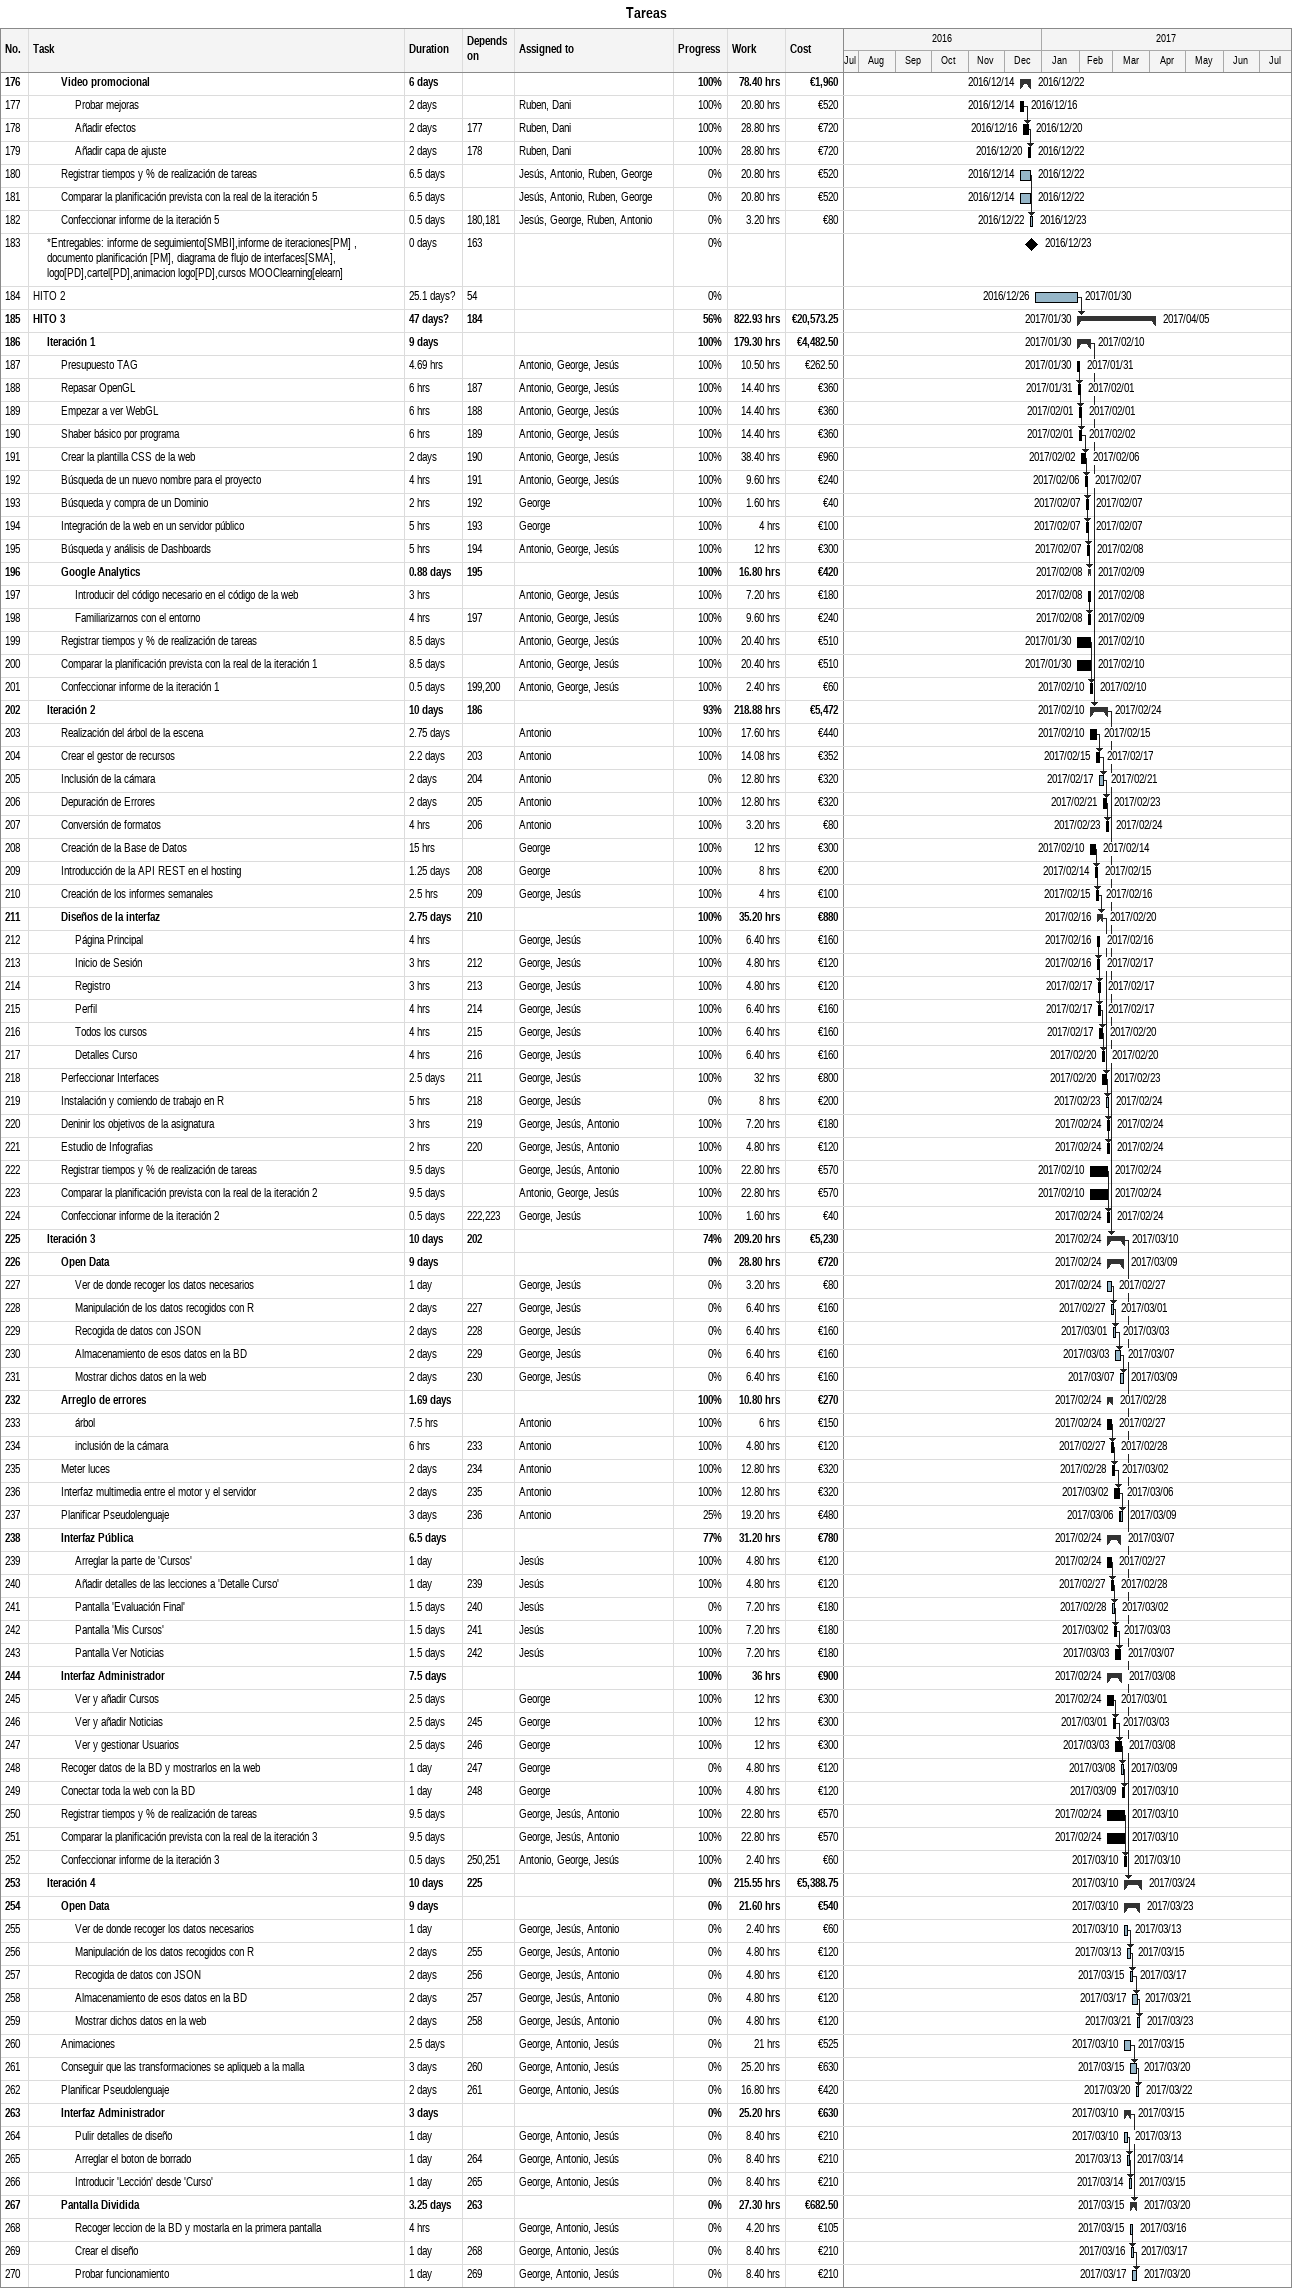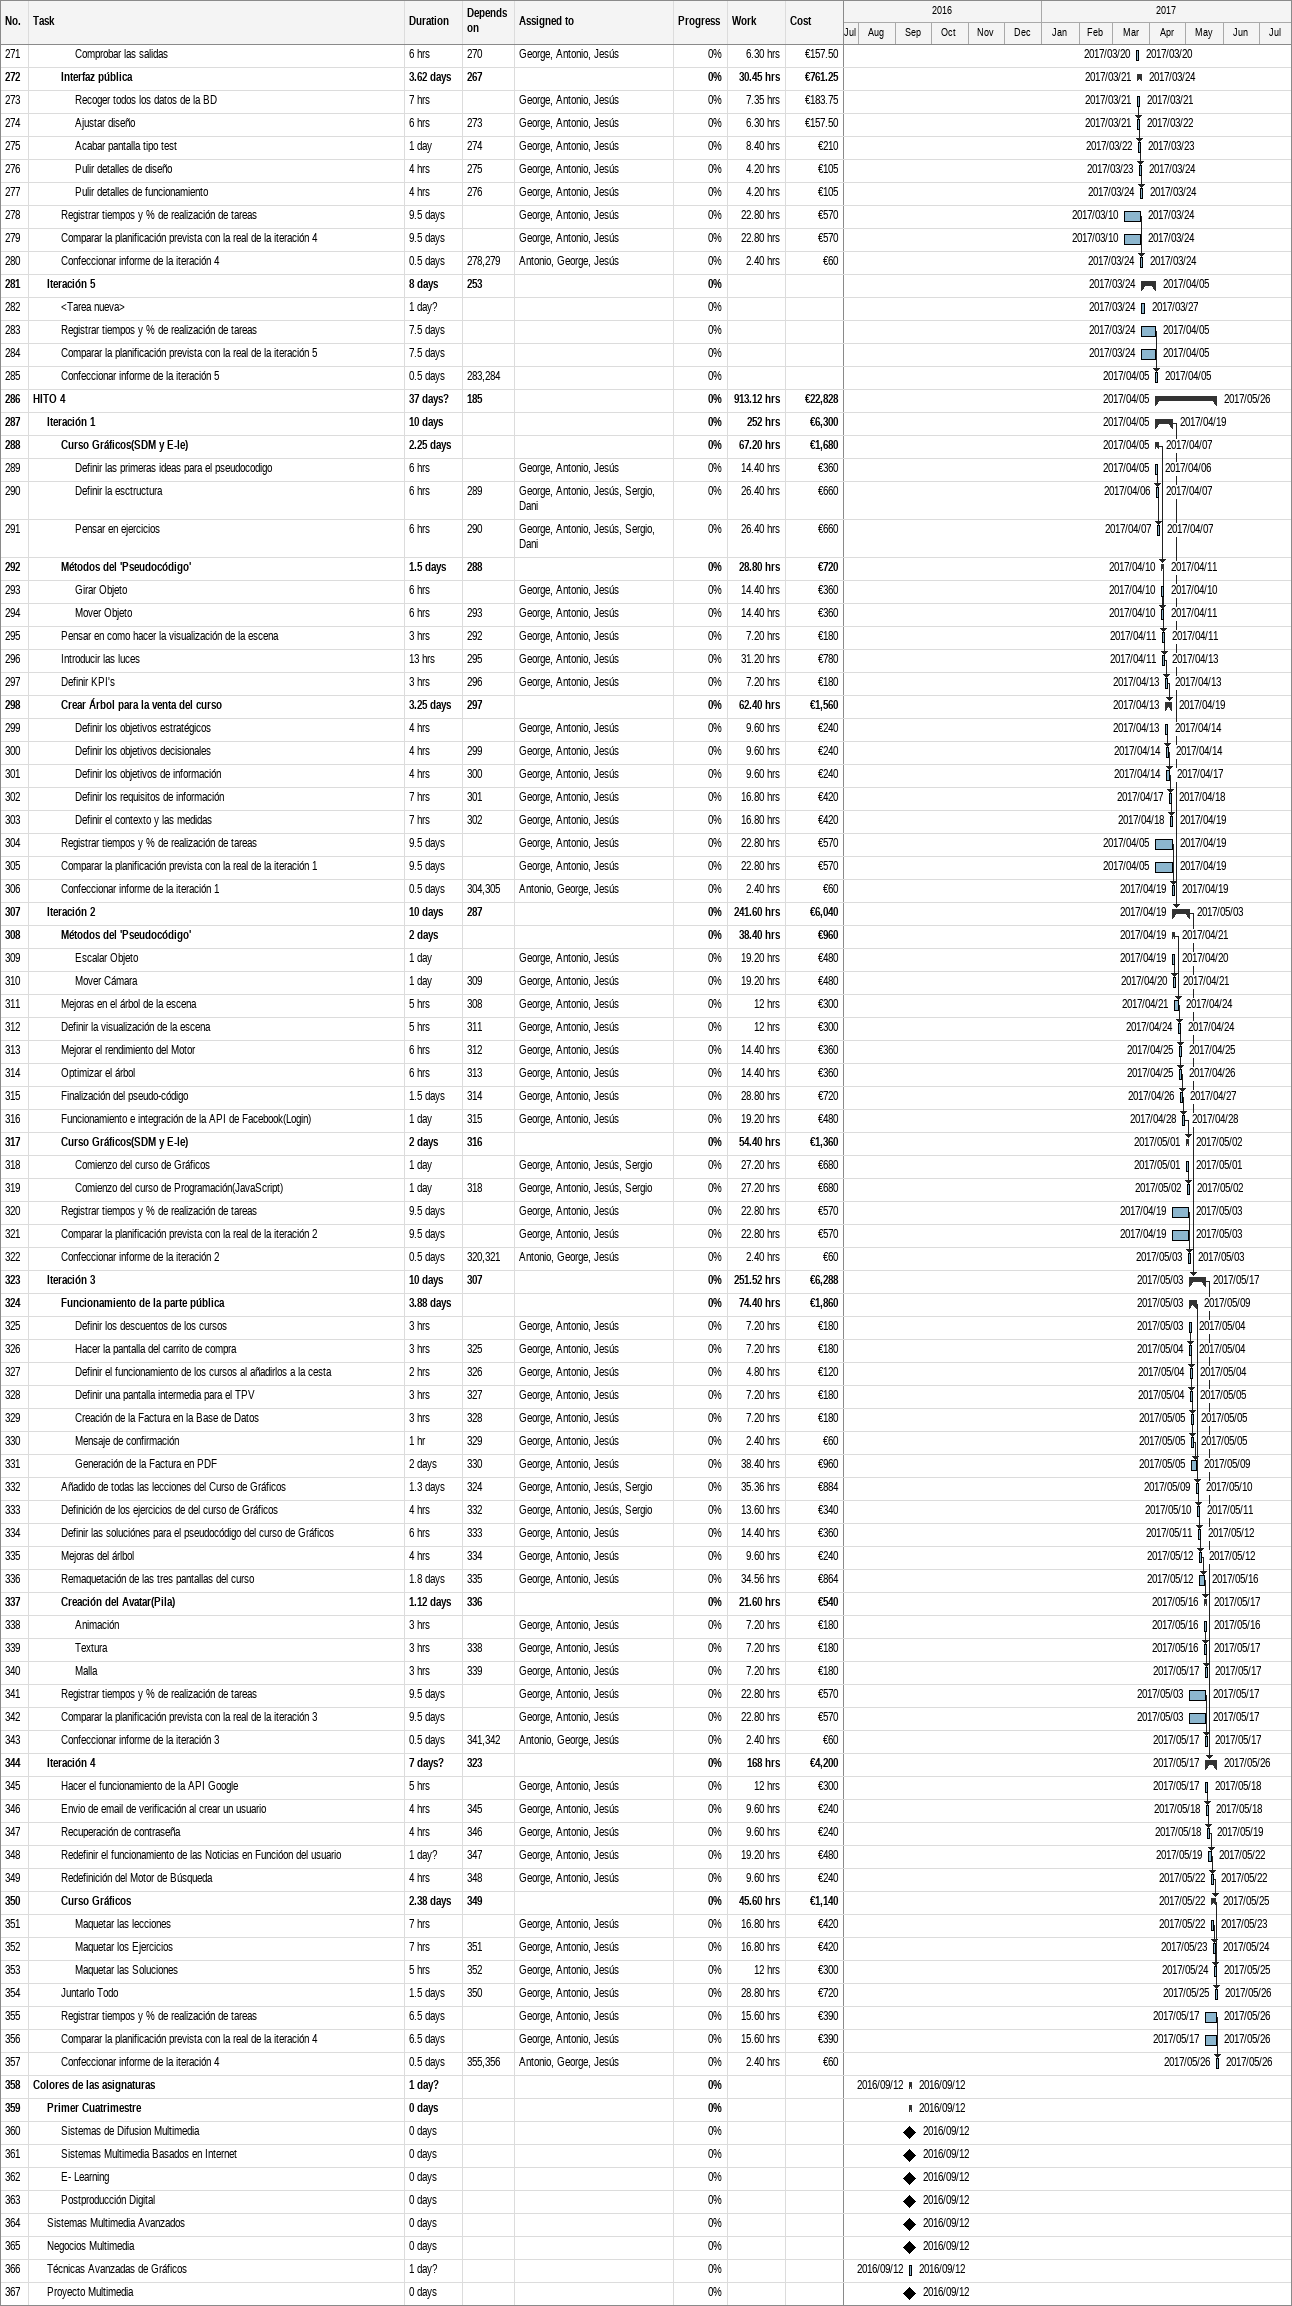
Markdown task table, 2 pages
Tareas

| ID | Level | Task | Duration | Start | Finish | Predecessors | Resources | % complete | Work (h) | Cost (€) |
|---|---|---|---|---|---|---|---|---|---|---|
| 176 | 3 | **Video promocional** | 6d | 2016-12-14 | 2016-12-22 |  |  | 100 | 78.40 | 1960 |
| 177 | 4 | Probar mejoras | 2d | 2016-12-14 | 2016-12-16 |  | Ruben, Dani | 100 | 20.80 | 520 |
| 178 | 4 | Añadir efectos | 2d | 2016-12-16 | 2016-12-20 | 177 | Ruben, Dani | 100 | 28.80 | 720 |
| 179 | 4 | Añadir capa de ajuste | 2d | 2016-12-20 | 2016-12-22 | 178 | Ruben, Dani | 100 | 28.80 | 720 |
| 180 | 3 | Registrar tiempos y % de realización de tareas | 6.5d | 2016-12-14 | 2016-12-22 |  | Jesús, Antonio, Ruben, George | 0 | 20.80 | 520 |
| 181 | 3 | Comparar la planificación prevista con la real de la iteración 5 | 6.5d | 2016-12-14 | 2016-12-22 |  | Jesús, Antonio, Ruben, George | 0 | 20.80 | 520 |
| 182 | 3 | Confeccionar informe de la iteración 5 | 0.5d | 2016-12-22 | 2016-12-23 | 180, 181 | Jesús, George, Ruben, Antonio | 0 | 3.20 | 80 |
| 183 | 2 | *Entregables: informe de seguimiento[SMBI],informe de iteraciones[PM] , documento planificación [PM], diagrama de flujo de interfaces[SMA], logo[PD],cartel[PD],animacion logo[PD],cursos MOOClearning[elearn] | 0d | 2016-12-23 | 2016-12-23 | 163 |  | 0 |  |  |
| 184 | 1 | HITO 2 | 25.1d? | 2016-12-26 | 2017-01-30 | 54 |  | 0 |  |  |
| 185 | 1 | **HITO 3** | 47d? | 2017-01-30 | 2017-04-05 | 184 |  | 56 | 822.93 | 20573.25 |
| 186 | 2 | **Iteración 1** | 9d | 2017-01-30 | 2017-02-10 |  |  | 100 | 179.30 | 4482.50 |
| 187 | 3 | Presupuesto TAG | 4.69h | 2017-01-30 | 2017-01-31 |  | Antonio, George, Jesús | 100 | 10.50 | 262.50 |
| 188 | 3 | Repasar OpenGL | 6h | 2017-01-31 | 2017-02-01 | 187 | Antonio, George, Jesús | 100 | 14.40 | 360 |
| 189 | 3 | Empezar a ver WebGL | 6h | 2017-02-01 | 2017-02-01 | 188 | Antonio, George, Jesús | 100 | 14.40 | 360 |
| 190 | 3 | Shaber básico por programa | 6h | 2017-02-01 | 2017-02-02 | 189 | Antonio, George, Jesús | 100 | 14.40 | 360 |
| 191 | 3 | Crear la plantilla CSS de la web | 2d | 2017-02-02 | 2017-02-06 | 190 | Antonio, George, Jesús | 100 | 38.40 | 960 |
| 192 | 3 | Búsqueda de un nuevo nombre para el proyecto | 4h | 2017-02-06 | 2017-02-07 | 191 | Antonio, George, Jesús | 100 | 9.60 | 240 |
| 193 | 3 | Búsqueda y compra de un Dominio | 2h | 2017-02-07 | 2017-02-07 | 192 | George | 100 | 1.60 | 40 |
| 194 | 3 | Integración de la web en un servidor público | 5h | 2017-02-07 | 2017-02-07 | 193 | George | 100 | 4 | 100 |
| 195 | 3 | Búsqueda y análisis de Dashboards | 5h | 2017-02-07 | 2017-02-08 | 194 | Antonio, George, Jesús | 100 | 12 | 300 |
| 196 | 3 | **Google Analytics** | 0.88d | 2017-02-08 | 2017-02-09 | 195 |  | 100 | 16.80 | 420 |
| 197 | 4 | Introducir del código necesario en el código de la web | 3h | 2017-02-08 | 2017-02-08 |  | Antonio, George, Jesús | 100 | 7.20 | 180 |
| 198 | 4 | Familiarizarnos con el entorno | 4h | 2017-02-08 | 2017-02-09 | 197 | Antonio, George, Jesús | 100 | 9.60 | 240 |
| 199 | 3 | Registrar tiempos y % de realización de tareas | 8.5d | 2017-01-30 | 2017-02-10 |  | Antonio, George, Jesús | 100 | 20.40 | 510 |
| 200 | 3 | Comparar la planificación prevista con la real de la iteración 1 | 8.5d | 2017-01-30 | 2017-02-10 |  | Antonio, George, Jesús | 100 | 20.40 | 510 |
| 201 | 3 | Confeccionar informe de la iteración 1 | 0.5d | 2017-02-10 | 2017-02-10 | 199, 200 | Antonio, George, Jesús | 100 | 2.40 | 60 |
| 202 | 2 | **Iteración 2** | 10d | 2017-02-10 | 2017-02-24 | 186 |  | 93 | 218.88 | 5472 |
| 203 | 3 | Realización del árbol de la escena | 2.75d | 2017-02-10 | 2017-02-15 |  | Antonio | 100 | 17.60 | 440 |
| 204 | 3 | Crear el gestor de recursos | 2.2d | 2017-02-15 | 2017-02-17 | 203 | Antonio | 100 | 14.08 | 352 |
| 205 | 3 | Inclusión de la cámara | 2d | 2017-02-17 | 2017-02-21 | 204 | Antonio | 0 | 12.80 | 320 |
| 206 | 3 | Depuración de Errores | 2d | 2017-02-21 | 2017-02-23 | 205 | Antonio | 100 | 12.80 | 320 |
| 207 | 3 | Conversión de formatos | 4h | 2017-02-23 | 2017-02-24 | 206 | Antonio | 100 | 3.20 | 80 |
| 208 | 3 | Creación de la Base de Datos | 15h | 2017-02-10 | 2017-02-14 |  | George | 100 | 12 | 300 |
| 209 | 3 | Introducción de la API REST en el hosting | 1.25d | 2017-02-14 | 2017-02-15 | 208 | George | 100 | 8 | 200 |
| 210 | 3 | Creación de los informes semanales | 2.5h | 2017-02-15 | 2017-02-16 | 209 | George, Jesús | 100 | 4 | 100 |
| 211 | 3 | **Diseños de la interfaz** | 2.75d | 2017-02-16 | 2017-02-20 | 210 |  | 100 | 35.20 | 880 |
| 212 | 4 | Página Principal | 4h | 2017-02-16 | 2017-02-16 |  | George, Jesús | 100 | 6.40 | 160 |
| 213 | 4 | Inicio de Sesión | 3h | 2017-02-16 | 2017-02-17 | 212 | George, Jesús | 100 | 4.80 | 120 |
| 214 | 4 | Registro | 3h | 2017-02-17 | 2017-02-17 | 213 | George, Jesús | 100 | 4.80 | 120 |
| 215 | 4 | Perfil | 4h | 2017-02-17 | 2017-02-17 | 214 | George, Jesús | 100 | 6.40 | 160 |
| 216 | 4 | Todos los cursos | 4h | 2017-02-17 | 2017-02-20 | 215 | George, Jesús | 100 | 6.40 | 160 |
| 217 | 4 | Detalles Curso | 4h | 2017-02-20 | 2017-02-20 | 216 | George, Jesús | 100 | 6.40 | 160 |
| 218 | 3 | Perfeccionar Interfaces | 2.5d | 2017-02-20 | 2017-02-23 | 211 | George, Jesús | 100 | 32 | 800 |
| 219 | 3 | Instalación y comiendo de trabajo en R | 5h | 2017-02-23 | 2017-02-24 | 218 | George, Jesús | 0 | 8 | 200 |
| 220 | 3 | Deninir los objetivos de la asignatura | 3h | 2017-02-24 | 2017-02-24 | 219 | George, Jesús, Antonio | 100 | 7.20 | 180 |
| 221 | 3 | Estudio de Infografias | 2h | 2017-02-24 | 2017-02-24 | 220 | George, Jesús, Antonio | 100 | 4.80 | 120 |
| 222 | 3 | Registrar tiempos y % de realización de tareas | 9.5d | 2017-02-10 | 2017-02-24 |  | George, Jesús, Antonio | 100 | 22.80 | 570 |
| 223 | 3 | Comparar la planificación prevista con la real de la iteración 2 | 9.5d | 2017-02-10 | 2017-02-24 |  | Antonio, George, Jesús | 100 | 22.80 | 570 |
| 224 | 3 | Confeccionar informe de la iteración 2 | 0.5d | 2017-02-24 | 2017-02-24 | 222, 223 | George, Jesús | 100 | 1.60 | 40 |
| 225 | 2 | **Iteración 3** | 10d | 2017-02-24 | 2017-03-10 | 202 |  | 74 | 209.20 | 5230 |
| 226 | 3 | **Open Data** | 9d | 2017-02-24 | 2017-03-09 |  |  | 0 | 28.80 | 720 |
| 227 | 4 | Ver de donde recoger los datos necesarios | 1d | 2017-02-24 | 2017-02-27 |  | George, Jesús | 0 | 3.20 | 80 |
| 228 | 4 | Manipulación de los datos recogidos con R | 2d | 2017-02-27 | 2017-03-01 | 227 | George, Jesús | 0 | 6.40 | 160 |
| 229 | 4 | Recogida de datos con JSON | 2d | 2017-03-01 | 2017-03-03 | 228 | George, Jesús | 0 | 6.40 | 160 |
| 230 | 4 | Almacenamiento de esos datos en la BD | 2d | 2017-03-03 | 2017-03-07 | 229 | George, Jesús | 0 | 6.40 | 160 |
| 231 | 4 | Mostrar dichos datos en la web | 2d | 2017-03-07 | 2017-03-09 | 230 | George, Jesús | 0 | 6.40 | 160 |
| 232 | 3 | **Arreglo de errores** | 1.69d | 2017-02-24 | 2017-02-28 |  |  | 100 | 10.80 | 270 |
| 233 | 4 | árbol | 7.5h | 2017-02-24 | 2017-02-27 |  | Antonio | 100 | 6 | 150 |
| 234 | 4 | inclusión de la cámara | 6h | 2017-02-27 | 2017-02-28 | 233 | Antonio | 100 | 4.80 | 120 |
| 235 | 3 | Meter luces | 2d | 2017-02-28 | 2017-03-02 | 234 | Antonio | 100 | 12.80 | 320 |
| 236 | 3 | Interfaz multimedia entre el motor y el servidor | 2d | 2017-03-02 | 2017-03-06 | 235 | Antonio | 100 | 12.80 | 320 |
| 237 | 3 | Planificar Pseudolenguaje | 3d | 2017-03-06 | 2017-03-09 | 236 | Antonio | 25 | 19.20 | 480 |
| 238 | 3 | **Interfaz Pública** | 6.5d | 2017-02-24 | 2017-03-07 |  |  | 77 | 31.20 | 780 |
| 239 | 4 | Arreglar la parte de 'Cursos' | 1d | 2017-02-24 | 2017-02-27 |  | Jesús | 100 | 4.80 | 120 |
| 240 | 4 | Añadir detalles de las lecciones a 'Detalle Curso' | 1d | 2017-02-27 | 2017-02-28 | 239 | Jesús | 100 | 4.80 | 120 |
| 241 | 4 | Pantalla 'Evaluación Final' | 1.5d | 2017-02-28 | 2017-03-02 | 240 | Jesús | 0 | 7.20 | 180 |
| 242 | 4 | Pantalla 'Mis Cursos' | 1.5d | 2017-03-02 | 2017-03-03 | 241 | Jesús | 100 | 7.20 | 180 |
| 243 | 4 | Pantalla Ver Noticias | 1.5d | 2017-03-03 | 2017-03-07 | 242 | Jesús | 100 | 7.20 | 180 |
| 244 | 3 | **Interfaz Administrador** | 7.5d | 2017-02-24 | 2017-03-08 |  |  | 100 | 36 | 900 |
| 245 | 4 | Ver y añadir Cursos | 2.5d | 2017-02-24 | 2017-03-01 |  | George | 100 | 12 | 300 |
| 246 | 4 | Ver y añadir Noticias | 2.5d | 2017-03-01 | 2017-03-03 | 245 | George | 100 | 12 | 300 |
| 247 | 4 | Ver y gestionar Usuarios | 2.5d | 2017-03-03 | 2017-03-08 | 246 | George | 100 | 12 | 300 |
| 248 | 3 | Recoger datos de la BD y mostrarlos en la web | 1d | 2017-03-08 | 2017-03-09 | 247 | George | 0 | 4.80 | 120 |
| 249 | 3 | Conectar toda la web con la BD | 1d | 2017-03-09 | 2017-03-10 | 248 | George | 100 | 4.80 | 120 |
| 250 | 3 | Registrar tiempos y % de realización de tareas | 9.5d | 2017-02-24 | 2017-03-10 |  | George, Jesús, Antonio | 100 | 22.80 | 570 |
| 251 | 3 | Comparar la planificación prevista con la real de la iteración 3 | 9.5d | 2017-02-24 | 2017-03-10 |  | George, Jesús, Antonio | 100 | 22.80 | 570 |
| 252 | 3 | Confeccionar informe de la iteración 3 | 0.5d | 2017-03-10 | 2017-03-10 | 250, 251 | Antonio, George, Jesús | 100 | 2.40 | 60 |
| 253 | 2 | **Iteración 4** | 10d | 2017-03-10 | 2017-03-24 | 225 |  | 0 | 215.55 | 5388.75 |
| 254 | 3 | **Open Data** | 9d | 2017-03-10 | 2017-03-23 |  |  | 0 | 21.60 | 540 |
| 255 | 4 | Ver de donde recoger los datos necesarios | 1d | 2017-03-10 | 2017-03-13 |  | George, Jesús, Antonio | 0 | 2.40 | 60 |
| 256 | 4 | Manipulación de los datos recogidos con R | 2d | 2017-03-13 | 2017-03-15 | 255 | George, Jesús, Antonio | 0 | 4.80 | 120 |
| 257 | 4 | Recogida de datos con JSON | 2d | 2017-03-15 | 2017-03-17 | 256 | George, Jesús, Antonio | 0 | 4.80 | 120 |
| 258 | 4 | Almacenamiento de esos datos en la BD | 2d | 2017-03-17 | 2017-03-21 | 257 | George, Jesús, Antonio | 0 | 4.80 | 120 |
| 259 | 4 | Mostrar dichos datos en la web | 2d | 2017-03-21 | 2017-03-23 | 258 | George, Jesús, Antonio | 0 | 4.80 | 120 |
| 260 | 3 | Animaciones | 2.5d | 2017-03-10 | 2017-03-15 |  | George, Antonio, Jesús | 0 | 21 | 525 |
| 261 | 3 | Conseguir que las transformaciones se apliqueb a la malla | 3d | 2017-03-15 | 2017-03-20 | 260 | George, Antonio, Jesús | 0 | 25.20 | 630 |
| 262 | 3 | Planificar Pseudolenguaje | 2d | 2017-03-20 | 2017-03-22 | 261 | George, Antonio, Jesús | 0 | 16.80 | 420 |
| 263 | 3 | **Interfaz Administrador** | 3d | 2017-03-10 | 2017-03-15 |  |  | 0 | 25.20 | 630 |
| 264 | 4 | Pulir detalles de diseño | 1d | 2017-03-10 | 2017-03-13 |  | George, Antonio, Jesús | 0 | 8.40 | 210 |
| 265 | 4 | Arreglar el boton de borrado | 1d | 2017-03-13 | 2017-03-14 | 264 | George, Antonio, Jesús | 0 | 8.40 | 210 |
| 266 | 4 | Introducir 'Lección' desde 'Curso' | 1d | 2017-03-14 | 2017-03-15 | 265 | George, Antonio, Jesús | 0 | 8.40 | 210 |
| 267 | 3 | **Pantalla Dividida** | 3.25d | 2017-03-15 | 2017-03-20 | 263 |  | 0 | 27.30 | 682.50 |
| 268 | 4 | Recoger leccion de la BD y mostarla en la primera pantalla | 4h | 2017-03-15 | 2017-03-16 |  | George, Antonio, Jesús | 0 | 4.20 | 105 |
| 269 | 4 | Crear el diseño | 1d | 2017-03-16 | 2017-03-17 | 268 | George, Antonio, Jesús | 0 | 8.40 | 210 |
| 270 | 4 | Probar funcionamiento | 1d | 2017-03-17 | 2017-03-20 | 269 | George, Antonio, Jesús | 0 | 8.40 | 210 |
| 271 | 4 | Comprobar las salidas | 6h | 2017-03-20 | 2017-03-20 | 270 | George, Antonio, Jesús | 0 | 6.30 | 157.50 |
| 272 | 3 | **Interfaz pública** | 3.62d | 2017-03-21 | 2017-03-24 | 267 |  | 0 | 30.45 | 761.25 |
| 273 | 4 | Recoger todos los datos de la BD | 7h | 2017-03-21 | 2017-03-21 |  | George, Antonio, Jesús | 0 | 7.35 | 183.75 |
| 274 | 4 | Ajustar diseño | 6h | 2017-03-21 | 2017-03-22 | 273 | George, Antonio, Jesús | 0 | 6.30 | 157.50 |
| 275 | 4 | Acabar pantalla tipo test | 1d | 2017-03-22 | 2017-03-23 | 274 | George, Antonio, Jesús | 0 | 8.40 | 210 |
| 276 | 4 | Pulir detalles de diseño | 4h | 2017-03-23 | 2017-03-24 | 275 | George, Antonio, Jesús | 0 | 4.20 | 105 |
| 277 | 4 | Pulir detalles de funcionamiento | 4h | 2017-03-24 | 2017-03-24 | 276 | George, Antonio, Jesús | 0 | 4.20 | 105 |
| 278 | 3 | Registrar tiempos y % de realización de tareas | 9.5d | 2017-03-10 | 2017-03-24 |  | George, Antonio, Jesús | 0 | 22.80 | 570 |
| 279 | 3 | Comparar la planificación prevista con la real de la iteración 4 | 9.5d | 2017-03-10 | 2017-03-24 |  | George, Antonio, Jesús | 0 | 22.80 | 570 |
| 280 | 3 | Confeccionar informe de la iteración 4 | 0.5d | 2017-03-24 | 2017-03-24 | 278, 279 | Antonio, George, Jesús | 0 | 2.40 | 60 |
| 281 | 2 | **Iteración 5** | 8d | 2017-03-24 | 2017-04-05 | 253 |  | 0 |  |  |
| 282 | 3 | <Tarea nueva> | 1d? | 2017-03-24 | 2017-03-27 |  |  | 0 |  |  |
| 283 | 3 | Registrar tiempos y % de realización de tareas | 7.5d | 2017-03-24 | 2017-04-05 |  |  | 0 |  |  |
| 284 | 3 | Comparar la planificación prevista con la real de la iteración 5 | 7.5d | 2017-03-24 | 2017-04-05 |  |  | 0 |  |  |
| 285 | 3 | Confeccionar informe de la iteración 5 | 0.5d | 2017-04-05 | 2017-04-05 | 283, 284 |  | 0 |  |  |
| 286 | 1 | **HITO 4** | 37d? | 2017-04-05 | 2017-05-26 | 185 |  | 0 | 913.12 | 22828 |
| 287 | 2 | **Iteración 1** | 10d | 2017-04-05 | 2017-04-19 |  |  | 0 | 252 | 6300 |
| 288 | 3 | **Curso Gráficos(SDM y E-le)** | 2.25d | 2017-04-05 | 2017-04-07 |  |  | 0 | 67.20 | 1680 |
| 289 | 4 | Definir las primeras ideas para el pseudocodigo | 6h | 2017-04-05 | 2017-04-06 |  | George, Antonio, Jesús | 0 | 14.40 | 360 |
| 290 | 4 | Definir la esctructura | 6h | 2017-04-06 | 2017-04-07 | 289 | George, Antonio, Jesús, Sergio, Dani | 0 | 26.40 | 660 |
| 291 | 4 | Pensar en ejercicios | 6h | 2017-04-07 | 2017-04-07 | 290 | George, Antonio, Jesús, Sergio, Dani | 0 | 26.40 | 660 |
| 292 | 3 | **Métodos del 'Pseudocódigo'** | 1.5d | 2017-04-10 | 2017-04-11 | 288 |  | 0 | 28.80 | 720 |
| 293 | 4 | Girar Objeto | 6h | 2017-04-10 | 2017-04-10 |  | George, Antonio, Jesús | 0 | 14.40 | 360 |
| 294 | 4 | Mover Objeto | 6h | 2017-04-10 | 2017-04-11 | 293 | George, Antonio, Jesús | 0 | 14.40 | 360 |
| 295 | 3 | Pensar en como hacer la visualización de la escena | 3h | 2017-04-11 | 2017-04-11 | 292 | George, Antonio, Jesús | 0 | 7.20 | 180 |
| 296 | 3 | Introducir las luces | 13h | 2017-04-11 | 2017-04-13 | 295 | George, Antonio, Jesús | 0 | 31.20 | 780 |
| 297 | 3 | Definir KPI's | 3h | 2017-04-13 | 2017-04-13 | 296 | George, Antonio, Jesús | 0 | 7.20 | 180 |
| 298 | 3 | **Crear Árbol para la venta del curso** | 3.25d | 2017-04-13 | 2017-04-19 | 297 |  | 0 | 62.40 | 1560 |
| 299 | 4 | Definir los objetivos estratégicos | 4h | 2017-04-13 | 2017-04-14 |  | George, Antonio, Jesús | 0 | 9.60 | 240 |
| 300 | 4 | Definir los objetivos decisionales | 4h | 2017-04-14 | 2017-04-14 | 299 | George, Antonio, Jesús | 0 | 9.60 | 240 |
| 301 | 4 | Definir los objetivos de información | 4h | 2017-04-14 | 2017-04-17 | 300 | George, Antonio, Jesús | 0 | 9.60 | 240 |
| 302 | 4 | Definir los requisitos de información | 7h | 2017-04-17 | 2017-04-18 | 301 | George, Antonio, Jesús | 0 | 16.80 | 420 |
| 303 | 4 | Definir el contexto y las medidas | 7h | 2017-04-18 | 2017-04-19 | 302 | George, Antonio, Jesús | 0 | 16.80 | 420 |
| 304 | 3 | Registrar tiempos y % de realización de tareas | 9.5d | 2017-04-05 | 2017-04-19 |  | George, Antonio, Jesús | 0 | 22.80 | 570 |
| 305 | 3 | Comparar la planificación prevista con la real de la iteración 1 | 9.5d | 2017-04-05 | 2017-04-19 |  | George, Antonio, Jesús | 0 | 22.80 | 570 |
| 306 | 3 | Confeccionar informe de la iteración 1 | 0.5d | 2017-04-19 | 2017-04-19 | 304, 305 | Antonio, George, Jesús | 0 | 2.40 | 60 |
| 307 | 2 | **Iteración 2** | 10d | 2017-04-19 | 2017-05-03 | 287 |  | 0 | 241.60 | 6040 |
| 308 | 3 | **Métodos del 'Pseudocódigo'** | 2d | 2017-04-19 | 2017-04-21 |  |  | 0 | 38.40 | 960 |
| 309 | 4 | Escalar Objeto | 1d | 2017-04-19 | 2017-04-20 |  | George, Antonio, Jesús | 0 | 19.20 | 480 |
| 310 | 4 | Mover Cámara | 1d | 2017-04-20 | 2017-04-21 | 309 | George, Antonio, Jesús | 0 | 19.20 | 480 |
| 311 | 3 | Mejoras en el árbol de la escena | 5h | 2017-04-21 | 2017-04-24 | 308 | George, Antonio, Jesús | 0 | 12 | 300 |
| 312 | 3 | Definir la visualización de la escena | 5h | 2017-04-24 | 2017-04-24 | 311 | George, Antonio, Jesús | 0 | 12 | 300 |
| 313 | 3 | Mejorar el rendimiento del Motor | 6h | 2017-04-25 | 2017-04-25 | 312 | George, Antonio, Jesús | 0 | 14.40 | 360 |
| 314 | 3 | Optimizar el árbol | 6h | 2017-04-25 | 2017-04-26 | 313 | George, Antonio, Jesús | 0 | 14.40 | 360 |
| 315 | 3 | Finalización del pseudo-código | 1.5d | 2017-04-26 | 2017-04-27 | 314 | George, Antonio, Jesús | 0 | 28.80 | 720 |
| 316 | 3 | Funcionamiento e integración de la API de Facebook(Login) | 1d | 2017-04-28 | 2017-04-28 | 315 | George, Antonio, Jesús | 0 | 19.20 | 480 |
| 317 | 3 | **Curso Gráficos(SDM y E-le)** | 2d | 2017-05-01 | 2017-05-02 | 316 |  | 0 | 54.40 | 1360 |
| 318 | 4 | Comienzo del curso de Gráficos | 1d | 2017-05-01 | 2017-05-01 |  | George, Antonio, Jesús, Sergio | 0 | 27.20 | 680 |
| 319 | 4 | Comienzo del curso de Programación(JavaScript) | 1d | 2017-05-02 | 2017-05-02 | 318 | George, Antonio, Jesús, Sergio | 0 | 27.20 | 680 |
| 320 | 3 | Registrar tiempos y % de realización de tareas | 9.5d | 2017-04-19 | 2017-05-03 |  | George, Antonio, Jesús | 0 | 22.80 | 570 |
| 321 | 3 | Comparar la planificación prevista con la real de la iteración 2 | 9.5d | 2017-04-19 | 2017-05-03 |  | George, Antonio, Jesús | 0 | 22.80 | 570 |
| 322 | 3 | Confeccionar informe de la iteración 2 | 0.5d | 2017-05-03 | 2017-05-03 | 320, 321 | Antonio, George, Jesús | 0 | 2.40 | 60 |
| 323 | 2 | **Iteración 3** | 10d | 2017-05-03 | 2017-05-17 | 307 |  | 0 | 251.52 | 6288 |
| 324 | 3 | **Funcionamiento de la parte pública** | 3.88d | 2017-05-03 | 2017-05-09 |  |  | 0 | 74.40 | 1860 |
| 325 | 4 | Definir los descuentos de los cursos | 3h | 2017-05-03 | 2017-05-04 |  | George, Antonio, Jesús | 0 | 7.20 | 180 |
| 326 | 4 | Hacer la pantalla del carrito de compra | 3h | 2017-05-04 | 2017-05-04 | 325 | George, Antonio, Jesús | 0 | 7.20 | 180 |
| 327 | 4 | Definir el funcionamiento de los cursos al añadirlos a la cesta | 2h | 2017-05-04 | 2017-05-04 | 326 | George, Antonio, Jesús | 0 | 4.80 | 120 |
| 328 | 4 | Definir una pantalla intermedia para el TPV | 3h | 2017-05-04 | 2017-05-05 | 327 | George, Antonio, Jesús | 0 | 7.20 | 180 |
| 329 | 4 | Creación de la Factura en la Base de Datos | 3h | 2017-05-05 | 2017-05-05 | 328 | George, Antonio, Jesús | 0 | 7.20 | 180 |
| 330 | 4 | Mensaje de confirmación | 1h | 2017-05-05 | 2017-05-05 | 329 | George, Antonio, Jesús | 0 | 2.40 | 60 |
| 331 | 4 | Generación de la Factura en PDF | 2d | 2017-05-05 | 2017-05-09 | 330 | George, Antonio, Jesús | 0 | 38.40 | 960 |
| 332 | 3 | Añadido de todas las lecciones del Curso de Gráficos | 1.3d | 2017-05-09 | 2017-05-10 | 324 | George, Antonio, Jesús, Sergio | 0 | 35.36 | 884 |
| 333 | 3 | Definición de los ejercicios de del curso de Gráficos | 4h | 2017-05-10 | 2017-05-11 | 332 | George, Antonio, Jesús, Sergio | 0 | 13.60 | 340 |
| 334 | 3 | Definir las soluciónes para el pseudocódigo del curso de Gráficos | 6h | 2017-05-11 | 2017-05-12 | 333 | George, Antonio, Jesús | 0 | 14.40 | 360 |
| 335 | 3 | Mejoras del árlbol | 4h | 2017-05-12 | 2017-05-12 | 334 | George, Antonio, Jesús | 0 | 9.60 | 240 |
| 336 | 3 | Remaquetación de las tres pantallas del curso | 1.8d | 2017-05-12 | 2017-05-16 | 335 | George, Antonio, Jesús | 0 | 34.56 | 864 |
| 337 | 3 | **Creación del Avatar(Pila)** | 1.12d | 2017-05-16 | 2017-05-17 | 336 |  | 0 | 21.60 | 540 |
| 338 | 4 | Animación | 3h | 2017-05-16 | 2017-05-16 |  | George, Antonio, Jesús | 0 | 7.20 | 180 |
| 339 | 4 | Textura | 3h | 2017-05-16 | 2017-05-17 | 338 | George, Antonio, Jesús | 0 | 7.20 | 180 |
| 340 | 4 | Malla | 3h | 2017-05-17 | 2017-05-17 | 339 | George, Antonio, Jesús | 0 | 7.20 | 180 |
| 341 | 3 | Registrar tiempos y % de realización de tareas | 9.5d | 2017-05-03 | 2017-05-17 |  | George, Antonio, Jesús | 0 | 22.80 | 570 |
| 342 | 3 | Comparar la planificación prevista con la real de la iteración 3 | 9.5d | 2017-05-03 | 2017-05-17 |  | George, Antonio, Jesús | 0 | 22.80 | 570 |
| 343 | 3 | Confeccionar informe de la iteración 3 | 0.5d | 2017-05-17 | 2017-05-17 | 341, 342 | Antonio, George, Jesús | 0 | 2.40 | 60 |
| 344 | 2 | **Iteración 4** | 7d? | 2017-05-17 | 2017-05-26 | 323 |  | 0 | 168 | 4200 |
| 345 | 3 | Hacer el funcionamiento de la API Google | 5h | 2017-05-17 | 2017-05-18 |  | George, Antonio, Jesús | 0 | 12 | 300 |
| 346 | 3 | Envio de email de verificación al crear un usuario | 4h | 2017-05-18 | 2017-05-18 | 345 | George, Antonio, Jesús | 0 | 9.60 | 240 |
| 347 | 3 | Recuperación de contraseña | 4h | 2017-05-18 | 2017-05-19 | 346 | George, Antonio, Jesús | 0 | 9.60 | 240 |
| 348 | 3 | Redefinir el funcionamiento de las Noticias en Funcióon del usuario | 1d? | 2017-05-19 | 2017-05-22 | 347 | George, Antonio, Jesús | 0 | 19.20 | 480 |
| 349 | 3 | Redefinición del Motor de Búsqueda | 4h | 2017-05-22 | 2017-05-22 | 348 | George, Antonio, Jesús | 0 | 9.60 | 240 |
| 350 | 3 | **Curso Gráficos** | 2.38d | 2017-05-22 | 2017-05-25 | 349 |  | 0 | 45.60 | 1140 |
| 351 | 4 | Maquetar las lecciones | 7h | 2017-05-22 | 2017-05-23 |  | George, Antonio, Jesús | 0 | 16.80 | 420 |
| 352 | 4 | Maquetar los Ejercicios | 7h | 2017-05-23 | 2017-05-24 | 351 | George, Antonio, Jesús | 0 | 16.80 | 420 |
| 353 | 4 | Maquetar las Soluciones | 5h | 2017-05-24 | 2017-05-25 | 352 | George, Antonio, Jesús | 0 | 12 | 300 |
| 354 | 3 | Juntarlo Todo | 1.5d | 2017-05-25 | 2017-05-26 | 350 | George, Antonio, Jesús | 0 | 28.80 | 720 |
| 355 | 3 | Registrar tiempos y % de realización de tareas | 6.5d | 2017-05-17 | 2017-05-26 |  | George, Antonio, Jesús | 0 | 15.60 | 390 |
| 356 | 3 | Comparar la planificación prevista con la real de la iteración 4 | 6.5d | 2017-05-17 | 2017-05-26 |  | George, Antonio, Jesús | 0 | 15.60 | 390 |
| 357 | 3 | Confeccionar informe de la iteración 4 | 0.5d | 2017-05-26 | 2017-05-26 | 355, 356 | Antonio, George, Jesús | 0 | 2.40 | 60 |
| 358 | 1 | **Colores de las asignaturas** | 1d? | 2016-09-12 | 2016-09-12 |  |  | 0 |  |  |
| 359 | 2 | **Primer Cuatrimestre** | 0d | 2016-09-12 | 2016-09-12 |  |  | 0 |  |  |
| 360 | 3 | Sistemas de Difusion Multimedia | 0d | 2016-09-12 | 2016-09-12 |  |  | 0 |  |  |
| 361 | 3 | Sistemas Multimedia Basados en Internet | 0d | 2016-09-12 | 2016-09-12 |  |  | 0 |  |  |
| 362 | 3 | E- Learning | 0d | 2016-09-12 | 2016-09-12 |  |  | 0 |  |  |
| 363 | 3 | Postproducción Digital | 0d | 2016-09-12 | 2016-09-12 |  |  | 0 |  |  |
| 364 | 2 | Sistemas Multimedia Avanzados | 0d | 2016-09-12 | 2016-09-12 |  |  | 0 |  |  |
| 365 | 2 | Negocios Multimedia | 0d | 2016-09-12 | 2016-09-12 |  |  | 0 |  |  |
| 366 | 2 | Técnicas Avanzadas de Gráficos | 1d? | 2016-09-12 | 2016-09-12 |  |  | 0 |  |  |
| 367 | 2 | Proyecto Multimedia | 0d | 2016-09-12 | 2016-09-12 |  |  | 0 |  |  |
